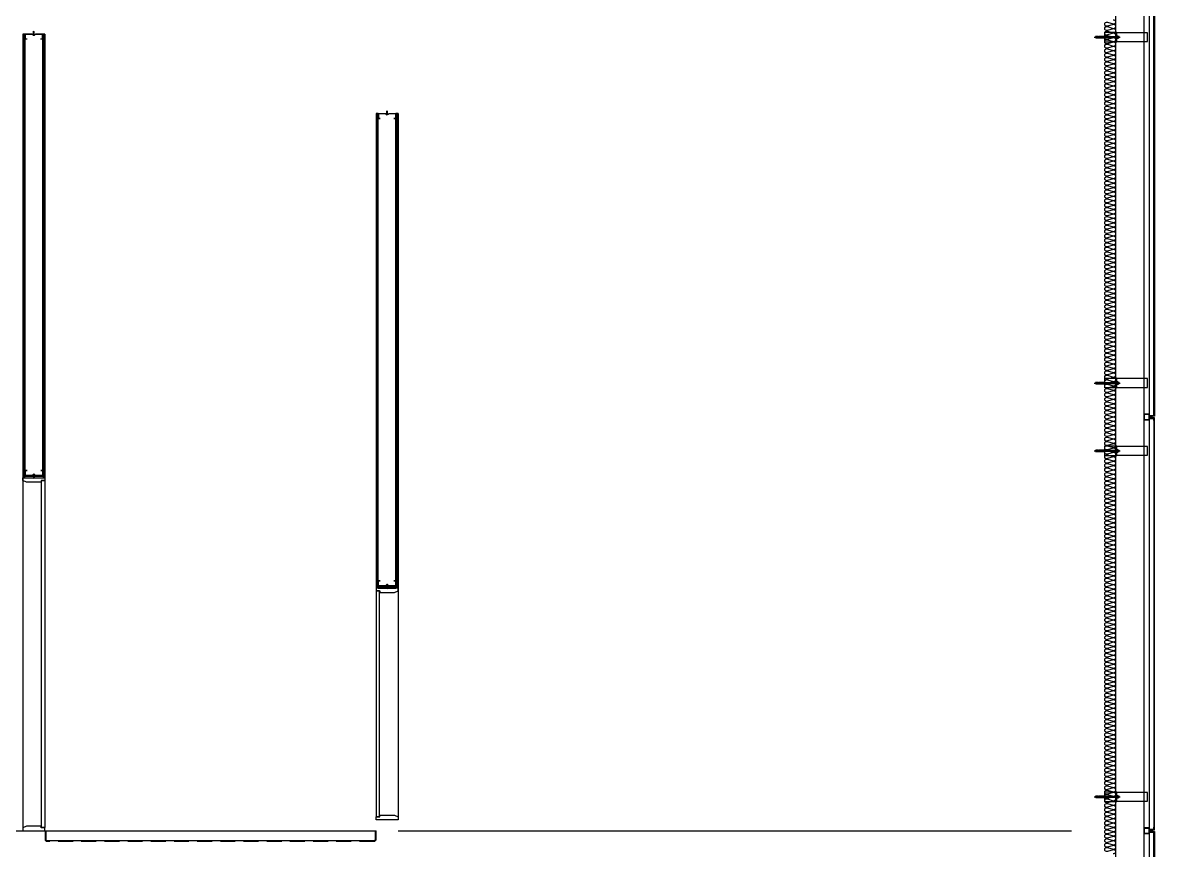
# Model space of a CAD drawing. Header units: millimetres. Extents: x 17311 to 801382, y -242618 to -104888.
# Drawn here: x 781159 to 791411, y -183907 to -176405 of the extents above; entities that cross this region are included whole.
import ezdxf

# ---------------------------------------------------------------- set-up
doc = ezdxf.new("R2010")
doc.units = ezdxf.units.MM
doc.header["$LTSCALE"] = 250
doc.linetypes.add('HID', pattern=[2.8, 1.8, -1])
for name, color, linetype in [('8입면선', 8, 'Continuous'), ('A-DOOR', 4, 'Continuous'), ('A-ELE8', 8, 'Continuous'), ('A-ETC-8', 8, 'Continuous'), ('A-FIN', 6, 'Continuous'), ('A-FIN-8', 8, 'Continuous'), ('A-WALL-D', 7, 'Continuous'), ('A-WP', 1, 'HID'), ('GAGAM-DT', 7, 'Continuous'), ('ISL', 251, 'Continuous'), ('입면', 7, 'Continuous')]:
    doc.layers.add(name, color=color, linetype=linetype)

# ---------------------------------------------------------------- blocks, each defined once
blk = doc.blocks.new('A$C632c858f')
at = {"layer": 'A-ETC-8'}
blk.add_arc((-3, 0), 24, 341.8248, 18.1752, dxfattribs=at)
blk.add_ellipse((34, 0), major_axis=(7.59, 0), ratio=0.987937, dxfattribs=at)
blk = doc.blocks.new('A$Cae507117')
at = {"layer": 'A-ETC-8'}
for points in [[(-50, 0), (-50, -50), (0, -50), (0, 0)], [(-46.8, -3.2), (-46.8, -46.8), (-3.2, -46.8), (-3.2, -3.2)]]:
    blk.add_lwpolyline(points, close=True, dxfattribs=at)
blk = doc.blocks.new('*U132')
at = {"layer": '8입면선', "color": 8}
for p, q in [((10, 0), (10, 4020)), ((190, 0), (190, 4020)), ((190, 10), (10, 10))]:
    blk.add_line(p, q, dxfattribs=at)
at = {"layer": 'A-WALL-D'}
for p, q in [((0, 4020), (0, 0)), ((20, 4020), (0, 4020)), ((20, 10), (20, 4020)), ((180, 10), (180, 4020)), ((200, 4020), (180, 4020)), ((200, 4020), (200, 0)), ((20, 0), (0, 0)), ((180, 20), (20, 20)), ((20, 0), (180, 0)), ((200, 0), (180, 0))]:
    blk.add_line(p, q, dxfattribs=at)
at = {"layer": 'GAGAM-DT', "color": 8}
for p, q in [((105, 4014), (95, 4014)), ((95, 4014), (95, 4011)), ((103, 4009), (96, 4009)), ((97, 4014), (97, 4046)), ((102, 4040), (97, 4046)), ((97, 4014), (97, 4009)), ((102, 4014), (102, 4040)), ((102, 4014), (102, 4009)), ((105, 4014), (105, 4011)), ((95, 26), (95, 29)), ((105, 26), (95, 26)), ((104, 31), (97, 31)), ((98, 26), (98, 31)), ((98, 26), (98, -6)), ((103, 26), (103, 31)), ((103, 26), (103, 0)), ((105, 26), (105, 29)), ((103, 0), (98, -6))]:
    blk.add_line(p, q, dxfattribs=at)
for centre, start, end in [((96, 4011), 180, 270), ((103, 4011), 270, 0), ((97, 29), 90, 180), ((104, 29), 0, 90)]:
    blk.add_arc(centre, 1.51, start, end, dxfattribs=at)
at = {"layer": '입면', "color": 6}
for p, q in [((20, 3975), (20, 4020)), ((20, 4020), (85, 4020)), ((84, 4019), (21, 4019)), ((21, 4019), (21, 3976)), ((89, 4013), (84, 4019)), ((85, 4020), (90, 4014)), ((110, 4013), (89, 4013)), ((90, 4014), (109, 4014)), ((109, 4014), (114, 4020)), ((115, 4019), (110, 4013)), ((114, 4020), (180, 4020)), ((178, 4019), (115, 4019)), ((178, 3976), (178, 4019)), ((180, 4020), (180, 3975)), ((37, 3975), (20, 3975)), ((21, 3976), (37, 3976)), ((37, 3976), (37, 3975)), ((162, 3975), (162, 3976)), ((162, 3976), (178, 3976)), ((180, 3975), (162, 3975)), ((38, 65), (20, 65)), ((20, 65), (20, 20)), ((20, 20), (85, 20)), ((21, 21), (21, 64)), ((21, 64), (38, 64)), ((85, 21), (21, 21)), ((38, 64), (38, 65)), ((90, 27), (85, 21)), ((85, 20), (90, 26)), ((110, 27), (90, 27)), ((90, 26), (110, 26)), ((115, 21), (110, 27)), ((110, 26), (115, 20)), ((179, 21), (115, 21)), ((115, 20), (180, 20)), ((180, 65), (162, 65)), ((162, 65), (162, 64)), ((162, 64), (179, 64)), ((179, 64), (179, 21)), ((180, 20), (180, 65))]:
    blk.add_line(p, q, dxfattribs=at)
blk = doc.blocks.new('*U142')
at = {"layer": '8입면선', "color": 8}
for p, q in [((10, 0), (10, 4300)), ((190, 0), (190, 4300)), ((190, 10), (10, 10))]:
    blk.add_line(p, q, dxfattribs=at)
at = {"layer": 'A-WALL-D'}
for p, q in [((0, 4300), (0, 0)), ((20, 4300), (0, 4300)), ((20, 10), (20, 4300)), ((180, 10), (180, 4300)), ((200, 4300), (180, 4300)), ((200, 4300), (200, 0)), ((20, 0), (0, 0)), ((180, 20), (20, 20)), ((20, 0), (180, 0)), ((200, 0), (180, 0))]:
    blk.add_line(p, q, dxfattribs=at)
at = {"layer": 'GAGAM-DT', "color": 8}
for p, q in [((97, 4294), (97, 4326)), ((102, 4320), (97, 4326)), ((102, 4294), (102, 4320)), ((105, 4294), (95, 4294)), ((95, 4294), (95, 4291)), ((103, 4289), (96, 4289)), ((97, 4294), (97, 4289)), ((102, 4294), (102, 4289)), ((105, 4294), (105, 4291)), ((95, 26), (95, 29)), ((105, 26), (95, 26)), ((104, 31), (97, 31)), ((98, 26), (98, 31)), ((98, 26), (98, -6)), ((103, 26), (103, 31)), ((103, 26), (103, 0)), ((105, 26), (105, 29)), ((103, 0), (98, -6))]:
    blk.add_line(p, q, dxfattribs=at)
for centre, start, end in [((96, 4291), 180, 270), ((103, 4291), 270, 0), ((97, 29), 90, 180), ((104, 29), 0, 90)]:
    blk.add_arc(centre, 1.51, start, end, dxfattribs=at)
at = {"layer": '입면', "color": 6}
for p, q in [((20, 4255), (20, 4300)), ((20, 4300), (85, 4300)), ((37, 4255), (20, 4255)), ((84, 4299), (21, 4299)), ((21, 4299), (21, 4256)), ((21, 4256), (37, 4256)), ((37, 4256), (37, 4255)), ((89, 4293), (84, 4299)), ((85, 4300), (90, 4294)), ((110, 4293), (89, 4293)), ((90, 4294), (109, 4294)), ((109, 4294), (114, 4300)), ((115, 4299), (110, 4293)), ((114, 4300), (180, 4300)), ((178, 4299), (115, 4299)), ((162, 4255), (162, 4256)), ((162, 4256), (178, 4256)), ((180, 4255), (162, 4255)), ((178, 4256), (178, 4299)), ((180, 4300), (180, 4255)), ((38, 65), (20, 65)), ((20, 65), (20, 20)), ((20, 20), (85, 20)), ((21, 21), (21, 64)), ((21, 64), (38, 64)), ((85, 21), (21, 21)), ((38, 64), (38, 65)), ((90, 27), (85, 21)), ((85, 20), (90, 26)), ((110, 27), (90, 27)), ((90, 26), (110, 26)), ((115, 21), (110, 27)), ((110, 26), (115, 20)), ((179, 21), (115, 21)), ((115, 20), (180, 20)), ((180, 65), (162, 65)), ((162, 65), (162, 64)), ((162, 64), (179, 64)), ((179, 64), (179, 21)), ((180, 20), (180, 65))]:
    blk.add_line(p, q, dxfattribs=at)
blk = doc.blocks.new('너트 M12')
for p, q in [((-9, 0), (9, 0)), ((-10, -9), (-10, -1)), ((9, -10), (-9, -10)), ((0, -8), (0, -1)), ((10, -1), (10, -9))]:
    blk.add_line(p, q)
for centre, start, end in [((-9, -1), 90, 180), ((-9, -9), 180, 270), ((9, -1), 0, 90), ((9, -9), 270, 0)]:
    blk.add_arc(centre, 0.5, start, end)
at = {"extrusion": (0, 0, -1)}
for centre, major_axis, ratio, start_param, end_param in [((-5, -1), (-4.75, 0.31), 0.185359, -0.024388, 3.141593), ((5, -1), (4.75, 0.31), 0.185108, 3.141593, 6.30754), ((-5, -9), (4.75, 0.31), 0.187111, 0, 3.166211), ((5, -9), (-4.75, 0.31), 0.185991, 3.117121, 6.283185)]:
    blk.add_ellipse(centre, major_axis=major_axis, ratio=ratio, start_param=start_param, end_param=end_param, dxfattribs=at)
blk = doc.blocks.new('A$C5ebcaad0')
at = {"layer": 'A-ETC-8'}
for p, q in [((-449, -225), (-214, -225)), ((-439, -220), (-439, -229)), ((-437, -219), (-437, -219)), ((-426, -220), (-437, -219)), ((-437, -231), (-426, -229)), ((-437, -231), (-437, -231)), ((-432, -220), (-432, -221)), ((-432, -229), (-432, -230)), ((-416, -219), (-431, -219)), ((-431, -222), (-429, -223)), ((-431, -228), (-429, -227)), ((-431, -231), (-416, -231)), ((-421, -224), (-428, -224)), ((-421, -226), (-428, -226)), ((-426, -220), (-412, -220)), ((-426, -229), (-412, -229)), ((-421, -223), (-421, -223)), ((-421, -227), (-421, -227)), ((-417, -227), (-417, -223)), ((-416, -219), (-413, -219)), ((-416, -231), (-413, -231)), ((-413, -219), (-413, -231)), ((-412, -231), (-412, -219)), ((-409, -219), (-412, -219)), ((-412, -231), (-409, -231)), ((-409, -231), (-409, -219)), ((-355, -219), (-409, -219)), ((-409, -231), (-355, -231)), ((-355, -219), (-246, -219)), ((-246, -231), (-355, -231)), ((-234, -219), (-226, -219)), ((-234, -220), (-224, -220)), ((-234, -229), (-224, -229)), ((-234, -231), (-226, -231)), ((-226, -231), (-226, -219)), ((-224, -220), (-226, -219)), ((-224, -229), (-226, -231)), ((-224, -229), (-224, -220))]:
    blk.add_line(p, q, dxfattribs=at)
for points in [[(-255, -180), (-255, -269), (-355, -269), (-355, -180)], [(34, -185), (-252, -185), (-252, -265), (34, -265)], [(-252, -265), (-246, -265), (-246, -185), (-252, -185)], [(-246, -210), (-246, -240), (-244, -240), (-244, -210)]]:
    blk.add_lwpolyline(points, close=True, dxfattribs=at)
blk.add_lwpolyline([(-252, -177), (-252, -272, -0.414214), (-253, -273), (-255, -273), (-255, -176), (-253, -176, -0.414214)], format="xyb", close=True, dxfattribs=at)
for centre, radius, start, end in [((-437, -220), 1.5, 90, 180), ((-437, -229), 1.5, 180, 270), ((-431, -220), 1, 90, 180), ((-431, -221), 1, 180, 236.3099), ((-431, -229), 1, 123.6901, 180), ((-431, -230), 1, 180, 270), ((-428, -221), 3, 236.3099, 270), ((-428, -229), 3, 90, 123.6901), ((-419, -223), 2, 90, 180), ((-421, -223), 0.5, 270, 0), ((-421, -227), 0.5, 0, 90), ((-419, -227), 2, 180, 270), ((-419, -223), 2, 0, 90), ((-419, -227), 2, 270, 0)]:
    blk.add_arc(centre, radius, start, end, dxfattribs=at)
at = {"layer": 'A-ETC-8', "xscale": -1, "rotation": 90}
blk.add_blockref('너트 M12', (-244, -225), dxfattribs=at)

msp = doc.modelspace()

# ---------------------------------------------------------------- linework, layer by layer
at = {"layer": 'A-DOOR', "linetype": 'Continuous'}
for points in [[(781360.7, -180554.5), (781327.7, -180554.5), (781327.7, -180569.5), (781193.7, -180569.5), (781160.7, -180554.5), (781160.7, -180529.5), (781360.7, -180529.5)], [(781360.7, -183699.5), (781330.7, -183699.5), (781330.7, -180554.5), (781360.7, -180554.5)], [(784360.7, -181554.5), (784393.7, -181554.5), (784393.7, -181569.5), (784527.7, -181569.5), (784560.7, -181554.5), (784560.7, -181529.5), (784360.7, -181529.5)], [(784360.7, -183599.5), (784390.7, -183599.5), (784390.7, -181554.5), (784360.7, -181554.5)], [(784360.7, -183604.5), (784393.7, -183604.5), (784393.7, -183589.5), (784527.7, -183589.5), (784560.7, -183604.5), (784560.7, -183629.5), (784360.7, -183629.5)], [(781360.7, -183704.5), (781327.7, -183704.5), (781327.7, -183689.5), (781193.7, -183689.5), (781160.7, -183704.5), (781160.7, -183729.5), (781360.7, -183729.5)]]:
    msp.add_lwpolyline(points, close=True, dxfattribs=at)
at = {"layer": 'A-ELE8'}
for points in [[(781160.7, -180529.5), (781160.7, -183729.5)], [(784560.7, -181529.5), (784560.7, -183629.5)]]:
    msp.add_lwpolyline(points, dxfattribs=at)
at = {"layer": 'A-ETC-8'}
for p, q in [((791315.7, -154461.7), (791315.7, -200799.5)), ((791365.7, -200799.5), (791365.7, -154461.7))]:
    msp.add_line(p, q, dxfattribs=at)
for points in [[(791402.7, -179968), (791367.7, -179968), (791367.7, -179979), (791365.7, -179979), (791365.7, -179966), (791401, -179966, -0.2265409), (791404.7, -179962.3), (791404.7, -179947.6), (791406.7, -179947.6), (791406.7, -179964, 0.4142136)], [(791402.7, -179991), (791367.7, -179991), (791367.7, -179980), (791365.7, -179980), (791365.7, -179993), (791401, -179993, 0.2265409), (791404.7, -179996.6), (791404.7, -180011.3), (791406.7, -180011.3), (791406.7, -179995, -0.4142136)], [(791402.7, -183718), (791367.7, -183718), (791367.7, -183729), (791365.7, -183729), (791365.7, -183716), (791401, -183716, -0.2265409), (791404.7, -183712.3), (791404.7, -183697.6), (791406.7, -183697.6), (791406.7, -183714, 0.4142136)], [(791402.7, -183741), (791367.7, -183741), (791367.7, -183730), (791365.7, -183730), (791365.7, -183743), (791401, -183743, 0.2265409), (791404.7, -183746.6), (791404.7, -183761.3), (791406.7, -183761.3), (791406.7, -183745, -0.4142136)]]:
    msp.add_lwpolyline(points, format="xyb", close=True, dxfattribs=at)
at = {"layer": 'A-FIN'}
for p, q in [((715560.7, -183729.5), (781160.7, -183729.5)), ((781360.7, -183729.5), (784360.7, -183729.5)), ((784560.7, -183729.5), (790660.7, -183729.5))]:
    msp.add_line(p, q, dxfattribs=at)
for points in [[(791369.7, -176241), (791369.7, -176237), (791410.7, -176237), (791410.7, -179972), (791369.7, -179972), (791369.7, -179968), (791406.7, -179968), (791406.7, -176241), (791369.7, -176241)], [(791369.7, -183718), (791369.7, -183722), (791410.7, -183722), (791410.7, -179987), (791369.7, -179987), (791369.7, -179991), (791406.7, -179991), (791406.7, -183718), (791369.7, -183718)], [(791369.7, -183741), (791369.7, -183737), (791410.7, -183737), (791410.7, -186722), (791369.7, -186722), (791369.7, -186718), (791406.7, -186718), (791406.7, -183741), (791369.7, -183741)]]:
    msp.add_lwpolyline(points, close=True, dxfattribs=at)
at = {"layer": 'A-FIN-8'}
for p, q in [((781368.7, -183729.5), (781368.7, -183811.3)), ((781378.9, -183821.5), (781368.7, -183811.3)), ((784342.4, -183821.5), (784352.7, -183811.3)), ((784352.7, -183729.5), (784352.7, -183811.3)), ((784352.7, -183729.5), (784352.7, -183811.3)), ((784342.4, -183821.5), (781378.9, -183821.5))]:
    msp.add_line(p, q, dxfattribs=at)
at = {"layer": 'A-WP', "ltscale": 0.3}
for p, q in [((781363.7, -183729.5), (781363.7, -183814.3)), ((784357.7, -183729.5), (784357.7, -183814.3)), ((781375.8, -183826.5), (781363.7, -183814.3)), ((784345.5, -183826.5), (781375.8, -183826.5)), ((784345.5, -183826.5), (784357.7, -183814.3))]:
    msp.add_line(p, q, dxfattribs=at)
at = {"layer": 'ISL'}
msp.add_line((791060.7, -202579.5), (791060.7, -154479.5), dxfattribs=at)
msp.add_lwpolyline([(791036.4, -183937.1, 1.3725934), (791036.4, -183901.8), (790984.9, -183917.1, -0.5092668), (790960.7, -183899.5, -0.5092668), (790984.9, -183881.8), (791036.4, -183897.1, 1.3725934), (791036.4, -183861.8), (790984.9, -183877.1, -0.5092668), (790960.7, -183859.5, -0.5092668), (790984.9, -183841.8), (791036.4, -183857.1, 1.3725934), (791036.4, -183821.8), (790984.9, -183837.1, -0.5092668), (790960.7, -183819.5, -0.5092668), (790984.9, -183801.8), (791036.4, -183817.1, 1.3725934), (791036.4, -183781.8), (790984.9, -183797.1, -0.5092668), (790960.7, -183779.5, -0.5092668), (790984.9, -183761.8), (791036.4, -183777.1, 1.3725934), (791036.4, -183741.8), (790984.9, -183757.1, -0.5092668), (790960.7, -183739.5, -0.5092668), (790984.9, -183721.8), (791036.4, -183737.1, 1.3725934), (791036.4, -183701.8), (790984.9, -183717.1, -0.5092668), (790960.7, -183699.5, -0.5092668), (790984.9, -183681.8), (791036.4, -183697.1, 1.3725934), (791036.4, -183661.8), (790984.9, -183677.1, -0.5092668), (790960.7, -183659.5, -0.5092668), (790984.9, -183641.8), (791036.4, -183657.1, 1.3725934), (791036.4, -183621.8), (790984.9, -183637.1, -0.5092668), (790960.7, -183619.5, -0.5092668), (790984.9, -183601.8), (791036.4, -183617.1, 1.3725934), (791036.4, -183581.8), (790984.9, -183597.1, -0.5092668), (790960.7, -183579.5, -0.5092668), (790984.9, -183561.8), (791036.4, -183577.1, 1.3725934), (791036.4, -183541.8), (790984.9, -183557.1, -0.5092668), (790960.7, -183539.5, -0.5092668), (790984.9, -183521.8), (791036.4, -183537.1, 1.3725934), (791036.4, -183501.8), (790984.9, -183517.1, -0.5092668), (790960.7, -183499.5, -0.5092668), (790984.9, -183481.8), (791036.4, -183497.1, 1.3725934), (791036.4, -183461.8), (790984.9, -183477.1, -0.5092668), (790960.7, -183459.5, -0.5092668), (790984.9, -183441.8), (791036.4, -183457.1, 1.3725934), (791036.4, -183421.8), (790984.9, -183437.1, -0.5092668), (790960.7, -183419.5, -0.5092668), (790984.9, -183401.8), (791036.4, -183417.1, 1.3725934), (791036.4, -183381.8), (790984.9, -183397.1, -0.5092668), (790960.7, -183379.5, -0.5092668), (790984.9, -183361.8), (791036.4, -183377.1, 1.3725934), (791036.4, -183341.8), (790984.9, -183357.1, -0.5092668), (790960.7, -183339.5, -0.5092668), (790984.9, -183321.8), (791036.4, -183337.1, 1.3725934), (791036.4, -183301.8), (790984.9, -183317.1, -0.5092668), (790960.7, -183299.5, -0.5092668), (790984.9, -183281.8), (791036.4, -183297.1, 1.3725934), (791036.4, -183261.8), (790984.9, -183277.1, -0.5092668), (790960.7, -183259.5, -0.5092668), (790984.9, -183241.8), (791036.4, -183257.1, 1.3725934), (791036.4, -183221.8), (790984.9, -183237.1, -0.5092668), (790960.7, -183219.5, -0.5092668), (790984.9, -183201.8), (791036.4, -183217.1, 1.3725934), (791036.4, -183181.8), (790984.9, -183197.1, -0.5092668), (790960.7, -183179.5, -0.5092668), (790984.9, -183161.8), (791036.4, -183177.1, 1.3725934), (791036.4, -183141.8), (790984.9, -183157.1, -0.5092668), (790960.7, -183139.5, -0.5092668), (790984.9, -183121.8), (791036.4, -183137.1, 1.3725934), (791036.4, -183101.8), (790984.9, -183117.1, -0.5092668), (790960.7, -183099.5, -0.5092668), (790984.9, -183081.8), (791036.4, -183097.1, 1.3725934), (791036.4, -183061.8), (790984.9, -183077.1, -0.5092668), (790960.7, -183059.5, -0.5092668), (790984.9, -183041.8), (791036.4, -183057.1, 1.3725934), (791036.4, -183021.8), (790984.9, -183037.1, -0.5092668), (790960.7, -183019.5, -0.5092668), (790984.9, -183001.8), (791036.4, -183017.1, 1.3725934), (791036.4, -182981.8), (790984.9, -182997.1, -0.5092668), (790960.7, -182979.5, -0.5092668), (790984.9, -182961.8), (791036.4, -182977.1, 1.3725934), (791036.4, -182941.8), (790984.9, -182957.1, -0.5092668), (790960.7, -182939.5, -0.5092668), (790984.9, -182921.8), (791036.4, -182937.1, 1.3725934), (791036.4, -182901.8), (790984.9, -182917.1, -0.5092668), (790960.7, -182899.5, -0.5092668), (790984.9, -182881.8), (791036.4, -182897.1, 1.3725934), (791036.4, -182861.8), (790984.9, -182877.1, -0.5092668), (790960.7, -182859.5, -0.5092668), (790984.9, -182841.8), (791036.4, -182857.1, 1.3725934), (791036.4, -182821.8), (790984.9, -182837.1, -0.5092668), (790960.7, -182819.5, -0.5092668), (790984.9, -182801.8), (791036.4, -182817.1, 1.3725934), (791036.4, -182781.8), (790984.9, -182797.1, -0.5092668), (790960.7, -182779.5, -0.5092668), (790984.9, -182761.8), (791036.4, -182777.1, 1.3725934), (791036.4, -182741.8), (790984.9, -182757.1, -0.5092668), (790960.7, -182739.5, -0.5092668), (790984.9, -182721.8), (791036.4, -182737.1, 1.3725934), (791036.4, -182701.8), (790984.9, -182717.1, -0.5092668), (790960.7, -182699.5, -0.5092668), (790984.9, -182681.8), (791036.4, -182697.1, 1.3725934), (791036.4, -182661.8), (790984.9, -182677.1, -0.5092668), (790960.7, -182659.5, -0.5092668), (790984.9, -182641.8), (791036.4, -182657.1, 1.3725934), (791036.4, -182621.8), (790984.9, -182637.1, -0.5092668), (790960.7, -182619.5, -0.5092668), (790984.9, -182601.8), (791036.4, -182617.1, 1.3725934), (791036.4, -182581.8), (790984.9, -182597.1, -0.5092668), (790960.7, -182579.5, -0.5092668), (790984.9, -182561.8), (791036.4, -182577.1, 1.3725934), (791036.4, -182541.8), (790984.9, -182557.1, -0.5092668), (790960.7, -182539.5, -0.5092668), (790984.9, -182521.8), (791036.4, -182537.1, 1.3725934), (791036.4, -182501.8), (790984.9, -182517.1, -0.5092668), (790960.7, -182499.5, -0.5092668), (790984.9, -182481.8), (791036.4, -182497.1, 1.3725934), (791036.4, -182461.8), (790984.9, -182477.1, -0.5092668), (790960.7, -182459.5, -0.5092668), (790984.9, -182441.8), (791036.4, -182457.1, 1.3725934), (791036.4, -182421.8), (790984.9, -182437.1, -0.5092668), (790960.7, -182419.5, -0.5092668), (790984.9, -182401.8), (791036.4, -182417.1, 1.3725934), (791036.4, -182381.8), (790984.9, -182397.1, -0.5092668), (790960.7, -182379.5, -0.5092668), (790984.9, -182361.8), (791036.4, -182377.1, 1.3725934), (791036.4, -182341.8), (790984.9, -182357.1, -0.5092668), (790960.7, -182339.5, -0.5092668), (790984.9, -182321.8), (791036.4, -182337.1, 1.3725934), (791036.4, -182301.8), (790984.9, -182317.1, -0.5092668), (790960.7, -182299.5, -0.5092668), (790984.9, -182281.8), (791036.4, -182297.1, 1.3725934), (791036.4, -182261.8), (790984.9, -182277.1, -0.5092668), (790960.7, -182259.5, -0.5092668), (790984.9, -182241.8), (791036.4, -182257.1, 1.3725934), (791036.4, -182221.8), (790984.9, -182237.1, -0.5092668), (790960.7, -182219.5, -0.5092668), (790984.9, -182201.8), (791036.4, -182217.1, 1.3725934), (791036.4, -182181.8), (790984.9, -182197.1, -0.5092668), (790960.7, -182179.5, -0.5092668), (790984.9, -182161.8), (791036.4, -182177.1, 1.3725934), (791036.4, -182141.8), (790984.9, -182157.1, -0.5092668), (790960.7, -182139.5, -0.5092668), (790984.9, -182121.8), (791036.4, -182137.1, 1.3725934), (791036.4, -182101.8), (790984.9, -182117.1, -0.5092668), (790960.7, -182099.5, -0.5092668), (790984.9, -182081.8), (791036.4, -182097.1, 1.3725934), (791036.4, -182061.8), (790984.9, -182077.1, -0.5092668), (790960.7, -182059.5, -0.5092668), (790984.9, -182041.8), (791036.4, -182057.1, 1.3725934), (791036.4, -182021.8), (790984.9, -182037.1, -0.5092668), (790960.7, -182019.5, -0.5092668), (790984.9, -182001.8), (791036.4, -182017.1, 1.3725934), (791036.4, -181981.8), (790984.9, -181997.1, -0.5092668), (790960.7, -181979.5, -0.5092668), (790984.9, -181961.8), (791036.4, -181977.1, 1.3725934), (791036.4, -181941.8), (790984.9, -181957.1, -0.5092668), (790960.7, -181939.5, -0.5092668), (790984.9, -181921.8), (791036.4, -181937.1, 1.3725934), (791036.4, -181901.8), (790984.9, -181917.1, -0.5092668), (790960.7, -181899.5, -0.5092668), (790984.9, -181881.8), (791036.4, -181897.1, 1.3725934), (791036.4, -181861.8), (790984.9, -181877.1, -0.5092668), (790960.7, -181859.5, -0.5092668), (790984.9, -181841.8), (791036.4, -181857.1, 1.3725934), (791036.4, -181821.8), (790984.9, -181837.1, -0.5092668), (790960.7, -181819.5, -0.5092668), (790984.9, -181801.8), (791036.4, -181817.1, 1.3725934), (791036.4, -181781.8), (790984.9, -181797.1, -0.5092668), (790960.7, -181779.5, -0.5092668), (790984.9, -181761.8), (791036.4, -181777.1, 1.3725934), (791036.4, -181741.8), (790984.9, -181757.1, -0.5092668), (790960.7, -181739.5, -0.5092668), (790984.9, -181721.8), (791036.4, -181737.1, 1.3725934), (791036.4, -181701.8), (790984.9, -181717.1, -0.5092668), (790960.7, -181699.5, -0.5092668), (790984.9, -181681.8), (791036.4, -181697.1, 1.3725934), (791036.4, -181661.8), (790984.9, -181677.1, -0.5092668), (790960.7, -181659.5, -0.5092668), (790984.9, -181641.8), (791036.4, -181657.1, 1.3725934), (791036.4, -181621.8), (790984.9, -181637.1, -0.5092668), (790960.7, -181619.5, -0.5092668), (790984.9, -181601.8), (791036.4, -181617.1, 1.3725934), (791036.4, -181581.8), (790984.9, -181597.1, -0.5092668), (790960.7, -181579.5, -0.5092668), (790984.9, -181561.8), (791036.4, -181577.1, 1.3725934), (791036.4, -181541.8), (790984.9, -181557.1, -0.5092668), (790960.7, -181539.5, -0.5092668), (790984.9, -181521.8), (791036.4, -181537.1, 1.3725934), (791036.4, -181501.8), (790984.9, -181517.1, -0.5092668), (790960.7, -181499.5, -0.5092668), (790984.9, -181481.8), (791036.4, -181497.1, 1.3725934), (791036.4, -181461.8), (790984.9, -181477.1, -0.5092668), (790960.7, -181459.5, -0.5092668), (790984.9, -181441.8), (791036.4, -181457.1, 1.3725934), (791036.4, -181421.8), (790984.9, -181437.1, -0.5092668), (790960.7, -181419.5, -0.5092668), (790984.9, -181401.8), (791036.4, -181417.1, 1.3725934), (791036.4, -181381.8), (790984.9, -181397.1, -0.5092668), (790960.7, -181379.5, -0.5092668), (790984.9, -181361.8), (791036.4, -181377.1, 1.3725934), (791036.4, -181341.8), (790984.9, -181357.1, -0.5092668), (790960.7, -181339.5, -0.5092668), (790984.9, -181321.8), (791036.4, -181337.1, 1.3725934), (791036.4, -181301.8), (790984.9, -181317.1, -0.5092668), (790960.7, -181299.5, -0.5092668), (790984.9, -181281.8), (791036.4, -181297.1, 1.3725934), (791036.4, -181261.8), (790984.9, -181277.1, -0.5092668), (790960.7, -181259.5, -0.5092668), (790984.9, -181241.8), (791036.4, -181257.1, 1.3725934), (791036.4, -181221.8), (790984.9, -181237.1, -0.5092668), (790960.7, -181219.5, -0.5092668), (790984.9, -181201.8), (791036.4, -181217.1, 1.3725934), (791036.4, -181181.8), (790984.9, -181197.1, -0.5092668), (790960.7, -181179.5, -0.5092668), (790984.9, -181161.8), (791036.4, -181177.1, 1.3725934), (791036.4, -181141.8), (790984.9, -181157.1, -0.5092668), (790960.7, -181139.5, -0.5092668), (790984.9, -181121.8), (791036.4, -181137.1, 1.3725934), (791036.4, -181101.8), (790984.9, -181117.1, -0.5092668), (790960.7, -181099.5, -0.5092668), (790984.9, -181081.8), (791036.4, -181097.1, 1.3725934), (791036.4, -181061.8), (790984.9, -181077.1, -0.5092668), (790960.7, -181059.5, -0.5092668), (790984.9, -181041.8), (791036.4, -181057.1, 1.3725934), (791036.4, -181021.8), (790984.9, -181037.1, -0.5092668), (790960.7, -181019.5, -0.5092668), (790984.9, -181001.8), (791036.4, -181017.1, 1.3725934), (791036.4, -180981.8), (790984.9, -180997.1, -0.5092668), (790960.7, -180979.5, -0.5092668), (790984.9, -180961.8), (791036.4, -180977.1, 1.3725934), (791036.4, -180941.8), (790984.9, -180957.1, -0.5092668), (790960.7, -180939.5, -0.5092668), (790984.9, -180921.8), (791036.4, -180937.1, 1.3725934), (791036.4, -180901.8), (790984.9, -180917.1, -0.5092668), (790960.7, -180899.5, -0.5092668), (790984.9, -180881.8), (791036.4, -180897.1, 1.3725934), (791036.4, -180861.8), (790984.9, -180877.1, -0.5092668), (790960.7, -180859.5, -0.5092668), (790984.9, -180841.8), (791036.4, -180857.1, 1.3725934), (791036.4, -180821.8), (790984.9, -180837.1, -0.5092668), (790960.7, -180819.5, -0.5092668), (790984.9, -180801.8), (791036.4, -180817.1, 1.3725934), (791036.4, -180781.8), (790984.9, -180797.1, -0.5092668), (790960.7, -180779.5, -0.5092668), (790984.9, -180761.8), (791036.4, -180777.1, 1.3725934), (791036.4, -180741.8), (790984.9, -180757.1, -0.5092668), (790960.7, -180739.5, -0.5092668), (790984.9, -180721.8), (791036.4, -180737.1, 1.3725934), (791036.4, -180701.8), (790984.9, -180717.1, -0.5092668), (790960.7, -180699.5, -0.5092668), (790984.9, -180681.8), (791036.4, -180697.1, 1.3725934), (791036.4, -180661.8), (790984.9, -180677.1, -0.5092668), (790960.7, -180659.5, -0.5092668), (790984.9, -180641.8), (791036.4, -180657.1, 1.3725934), (791036.4, -180621.8), (790984.9, -180637.1, -0.5092668), (790960.7, -180619.5, -0.5092668), (790984.9, -180601.8), (791036.4, -180617.1, 1.3725934), (791036.4, -180581.8), (790984.9, -180597.1, -0.5092668), (790960.7, -180579.5, -0.5092668), (790984.9, -180561.8), (791036.4, -180577.1, 1.3725934), (791036.4, -180541.8), (790984.9, -180557.1, -0.5092668), (790960.7, -180539.5, -0.5092668), (790984.9, -180521.8), (791036.4, -180537.1, 1.3725934), (791036.4, -180501.8), (790984.9, -180517.1, -0.5092668), (790960.7, -180499.5, -0.5092668), (790984.9, -180481.8), (791036.4, -180497.1, 1.3725934), (791036.4, -180461.8), (790984.9, -180477.1, -0.5092668), (790960.7, -180459.5, -0.5092668), (790984.9, -180441.8), (791036.4, -180457.1, 1.3725934), (791036.4, -180421.8), (790984.9, -180437.1, -0.5092668), (790960.7, -180419.5, -0.5092668), (790984.9, -180401.8), (791036.4, -180417.1, 1.3725934), (791036.4, -180381.8), (790984.9, -180397.1, -0.5092668), (790960.7, -180379.5, -0.5092668), (790984.9, -180361.8), (791036.4, -180377.1, 1.3725934), (791036.4, -180341.8), (790984.9, -180357.1, -0.5092668), (790960.7, -180339.5, -0.5092668), (790984.9, -180321.8), (791036.4, -180337.1, 1.3725934), (791036.4, -180301.8), (790984.9, -180317.1, -0.5092668), (790960.7, -180299.5, -0.5092668), (790984.9, -180281.8), (791036.4, -180297.1, 1.3725934), (791036.4, -180261.8), (790984.9, -180277.1, -0.5092668), (790960.7, -180259.5, -0.5092668), (790984.9, -180241.8), (791036.4, -180257.1, 1.3725934), (791036.4, -180221.8), (790984.9, -180237.1, -0.5092668), (790960.7, -180219.5, -0.5092668), (790984.9, -180201.8), (791036.4, -180217.1, 1.3725934), (791036.4, -180181.8), (790984.9, -180197.1, -0.5092668), (790960.7, -180179.5, -0.5092668), (790984.9, -180161.8), (791036.4, -180177.1, 1.3725934), (791036.4, -180141.8), (790984.9, -180157.1, -0.5092668), (790960.7, -180139.5, -0.5092668), (790984.9, -180121.8), (791036.4, -180137.1, 1.3725934), (791036.4, -180101.8), (790984.9, -180117.1, -0.5092668), (790960.7, -180099.5, -0.5092668), (790984.9, -180081.8), (791036.4, -180097.1, 1.3725934), (791036.4, -180061.8), (790984.9, -180077.1, -0.5092668), (790960.7, -180059.5, -0.5092668), (790984.9, -180041.8), (791036.4, -180057.1, 1.3725934), (791036.4, -180021.8), (790984.9, -180037.1, -0.5092668), (790960.7, -180019.5, -0.5092668), (790984.9, -180001.8), (791036.4, -180017.1, 1.3725934), (791036.4, -179981.8), (790984.9, -179997.1, -0.5092668), (790960.7, -179979.5, -0.5092668), (790984.9, -179961.8), (791036.4, -179977.1, 1.3725934), (791036.4, -179941.8), (790984.9, -179957.1, -0.5092668), (790960.7, -179939.5, -0.5092668), (790984.9, -179921.8), (791036.4, -179937.1, 1.3725934), (791036.4, -179901.8), (790984.9, -179917.1, -0.5092668), (790960.7, -179899.5, -0.5092668), (790984.9, -179881.8), (791036.4, -179897.1, 1.3725934), (791036.4, -179861.8), (790984.9, -179877.1, -0.5092668), (790960.7, -179859.5, -0.5092668), (790984.9, -179841.8), (791036.4, -179857.1, 1.3725934), (791036.4, -179821.8), (790984.9, -179837.1, -0.5092668), (790960.7, -179819.5, -0.5092668), (790984.9, -179801.8), (791036.4, -179817.1, 1.3725934), (791036.4, -179781.8), (790984.9, -179797.1, -0.5092668), (790960.7, -179779.5, -0.5092668), (790984.9, -179761.8), (791036.4, -179777.1, 1.3725934), (791036.4, -179741.8), (790984.9, -179757.1, -0.5092668), (790960.7, -179739.5, -0.5092668), (790984.9, -179721.8), (791036.4, -179737.1, 1.3725934), (791036.4, -179701.8), (790984.9, -179717.1, -0.5092668), (790960.7, -179699.5, -0.5092668), (790984.9, -179681.8), (791036.4, -179697.1, 1.3725934), (791036.4, -179661.8), (790984.9, -179677.1, -0.5092668), (790960.7, -179659.5, -0.5092668), (790984.9, -179641.8), (791036.4, -179657.1, 1.3725934), (791036.4, -179621.8), (790984.9, -179637.1, -0.5092668), (790960.7, -179619.5, -0.5092668), (790984.9, -179601.8), (791036.4, -179617.1, 1.3725934), (791036.4, -179581.8), (790984.9, -179597.1, -0.5092668), (790960.7, -179579.5, -0.5092668), (790984.9, -179561.8), (791036.4, -179577.1, 1.3725934), (791036.4, -179541.8), (790984.9, -179557.1, -0.5092668), (790960.7, -179539.5, -0.5092668), (790984.9, -179521.8), (791036.4, -179537.1, 1.3725934), (791036.4, -179501.8), (790984.9, -179517.1, -0.5092668), (790960.7, -179499.5, -0.5092668), (790984.9, -179481.8), (791036.4, -179497.1, 1.3725934), (791036.4, -179461.8), (790984.9, -179477.1, -0.5092668), (790960.7, -179459.5, -0.5092668), (790984.9, -179441.8), (791036.4, -179457.1, 1.3725934), (791036.4, -179421.8), (790984.9, -179437.1, -0.5092668), (790960.7, -179419.5, -0.5092668), (790984.9, -179401.8), (791036.4, -179417.1, 1.3725934), (791036.4, -179381.8), (790984.9, -179397.1, -0.5092668), (790960.7, -179379.5, -0.5092668), (790984.9, -179361.8), (791036.4, -179377.1, 1.3725934), (791036.4, -179341.8), (790984.9, -179357.1, -0.5092668), (790960.7, -179339.5, -0.5092668), (790984.9, -179321.8), (791036.4, -179337.1, 1.3725934), (791036.4, -179301.8), (790984.9, -179317.1, -0.5092668), (790960.7, -179299.5, -0.5092668), (790984.9, -179281.8), (791036.4, -179297.1, 1.3725934), (791036.4, -179261.8), (790984.9, -179277.1, -0.5092668), (790960.7, -179259.5, -0.5092668), (790984.9, -179241.8), (791036.4, -179257.1, 1.3725934), (791036.4, -179221.8), (790984.9, -179237.1, -0.5092668), (790960.7, -179219.5, -0.5092668), (790984.9, -179201.8), (791036.4, -179217.1, 1.3725934), (791036.4, -179181.8), (790984.9, -179197.1, -0.5092668), (790960.7, -179179.5, -0.5092668), (790984.9, -179161.8), (791036.4, -179177.1, 1.3725934), (791036.4, -179141.8), (790984.9, -179157.1, -0.5092668), (790960.7, -179139.5, -0.5092668), (790984.9, -179121.8), (791036.4, -179137.1, 1.3725934), (791036.4, -179101.8), (790984.9, -179117.1, -0.5092668), (790960.7, -179099.5, -0.5092668), (790984.9, -179081.8), (791036.4, -179097.1, 1.3725934), (791036.4, -179061.8), (790984.9, -179077.1, -0.5092668), (790960.7, -179059.5, -0.5092668), (790984.9, -179041.8), (791036.4, -179057.1, 1.3725934), (791036.4, -179021.8), (790984.9, -179037.1, -0.5092668), (790960.7, -179019.5, -0.5092668), (790984.9, -179001.8), (791036.4, -179017.1, 1.3725934), (791036.4, -178981.8), (790984.9, -178997.1, -0.5092668), (790960.7, -178979.5, -0.5092668), (790984.9, -178961.8), (791036.4, -178977.1, 1.3725934), (791036.4, -178941.8), (790984.9, -178957.1, -0.5092668), (790960.7, -178939.5, -0.5092668), (790984.9, -178921.8), (791036.4, -178937.1, 1.3725934), (791036.4, -178901.8), (790984.9, -178917.1, -0.5092668), (790960.7, -178899.5, -0.5092668), (790984.9, -178881.8), (791036.4, -178897.1, 1.3725934), (791036.4, -178861.8), (790984.9, -178877.1, -0.5092668), (790960.7, -178859.5, -0.5092668), (790984.9, -178841.8), (791036.4, -178857.1, 1.3725934), (791036.4, -178821.8), (790984.9, -178837.1, -0.5092668), (790960.7, -178819.5, -0.5092668), (790984.9, -178801.8), (791036.4, -178817.1, 1.3725934), (791036.4, -178781.8), (790984.9, -178797.1, -0.5092668), (790960.7, -178779.5, -0.5092668), (790984.9, -178761.8), (791036.4, -178777.1, 1.3725934), (791036.4, -178741.8), (790984.9, -178757.1, -0.5092668), (790960.7, -178739.5, -0.5092668), (790984.9, -178721.8), (791036.4, -178737.1, 1.3725934), (791036.4, -178701.8), (790984.9, -178717.1, -0.5092668), (790960.7, -178699.5, -0.5092668), (790984.9, -178681.8), (791036.4, -178697.1, 1.3725934), (791036.4, -178661.8), (790984.9, -178677.1, -0.5092668), (790960.7, -178659.5, -0.5092668), (790984.9, -178641.8), (791036.4, -178657.1, 1.3725934), (791036.4, -178621.8), (790984.9, -178637.1, -0.5092668), (790960.7, -178619.5, -0.5092668), (790984.9, -178601.8), (791036.4, -178617.1, 1.3725934), (791036.4, -178581.8), (790984.9, -178597.1, -0.5092668), (790960.7, -178579.5, -0.5092668), (790984.9, -178561.8), (791036.4, -178577.1, 1.3725934), (791036.4, -178541.8), (790984.9, -178557.1, -0.5092668), (790960.7, -178539.5, -0.5092668), (790984.9, -178521.8), (791036.4, -178537.1, 1.3725934), (791036.4, -178501.8), (790984.9, -178517.1, -0.5092668), (790960.7, -178499.5, -0.5092668), (790984.9, -178481.8), (791036.4, -178497.1, 1.3725934), (791036.4, -178461.8), (790984.9, -178477.1, -0.5092668), (790960.7, -178459.5, -0.5092668), (790984.9, -178441.8), (791036.4, -178457.1, 1.3725934), (791036.4, -178421.8), (790984.9, -178437.1, -0.5092668), (790960.7, -178419.5, -0.5092668), (790984.9, -178401.8), (791036.4, -178417.1, 1.3725934), (791036.4, -178381.8), (790984.9, -178397.1, -0.5092668), (790960.7, -178379.5, -0.5092668), (790984.9, -178361.8), (791036.4, -178377.1, 1.3725934), (791036.4, -178341.8), (790984.9, -178357.1, -0.5092668), (790960.7, -178339.5, -0.5092668), (790984.9, -178321.8), (791036.4, -178337.1, 1.3725934), (791036.4, -178301.8), (790984.9, -178317.1, -0.5092668), (790960.7, -178299.5, -0.5092668), (790984.9, -178281.8), (791036.4, -178297.1, 1.3725934), (791036.4, -178261.8), (790984.9, -178277.1, -0.5092668), (790960.7, -178259.5, -0.5092668), (790984.9, -178241.8), (791036.4, -178257.1, 1.3725934), (791036.4, -178221.8), (790984.9, -178237.1, -0.5092668), (790960.7, -178219.5, -0.5092668), (790984.9, -178201.8), (791036.4, -178217.1, 1.3725934), (791036.4, -178181.8), (790984.9, -178197.1, -0.5092668), (790960.7, -178179.5, -0.5092668), (790984.9, -178161.8), (791036.4, -178177.1, 1.3725934), (791036.4, -178141.8), (790984.9, -178157.1, -0.5092668), (790960.7, -178139.5, -0.5092668), (790984.9, -178121.8), (791036.4, -178137.1, 1.3725934), (791036.4, -178101.8), (790984.9, -178117.1, -0.5092668), (790960.7, -178099.5, -0.5092668), (790984.9, -178081.8), (791036.4, -178097.1, 1.3725934), (791036.4, -178061.8), (790984.9, -178077.1, -0.5092668), (790960.7, -178059.5, -0.5092668), (790984.9, -178041.8), (791036.4, -178057.1, 1.3725934), (791036.4, -178021.8), (790984.9, -178037.1, -0.5092668), (790960.7, -178019.5, -0.5092668), (790984.9, -178001.8), (791036.4, -178017.1, 1.3725934), (791036.4, -177981.8), (790984.9, -177997.1, -0.5092668), (790960.7, -177979.5, -0.5092668), (790984.9, -177961.8), (791036.4, -177977.1, 1.3725934), (791036.4, -177941.8), (790984.9, -177957.1, -0.5092668), (790960.7, -177939.5, -0.5092668), (790984.9, -177921.8), (791036.4, -177937.1, 1.3725934), (791036.4, -177901.8), (790984.9, -177917.1, -0.5092668), (790960.7, -177899.5, -0.5092668), (790984.9, -177881.8), (791036.4, -177897.1, 1.3725934), (791036.4, -177861.8), (790984.9, -177877.1, -0.5092668), (790960.7, -177859.5, -0.5092668), (790984.9, -177841.8), (791036.4, -177857.1, 1.3725934), (791036.4, -177821.8), (790984.9, -177837.1, -0.5092668), (790960.7, -177819.5, -0.5092668), (790984.9, -177801.8), (791036.4, -177817.1, 1.3725934), (791036.4, -177781.8), (790984.9, -177797.1, -0.5092668), (790960.7, -177779.5, -0.5092668), (790984.9, -177761.8), (791036.4, -177777.1, 1.3725934), (791036.4, -177741.8), (790984.9, -177757.1, -0.5092668), (790960.7, -177739.5, -0.5092668), (790984.9, -177721.8), (791036.4, -177737.1, 1.3725934), (791036.4, -177701.8), (790984.9, -177717.1, -0.5092668), (790960.7, -177699.5, -0.5092668), (790984.9, -177681.8), (791036.4, -177697.1, 1.3725934), (791036.4, -177661.8), (790984.9, -177677.1, -0.5092668), (790960.7, -177659.5, -0.5092668), (790984.9, -177641.8), (791036.4, -177657.1, 1.3725934), (791036.4, -177621.8), (790984.9, -177637.1, -0.5092668), (790960.7, -177619.5, -0.5092668), (790984.9, -177601.8), (791036.4, -177617.1, 1.3725934), (791036.4, -177581.8), (790984.9, -177597.1, -0.5092668), (790960.7, -177579.5, -0.5092668), (790984.9, -177561.8), (791036.4, -177577.1, 1.3725934), (791036.4, -177541.8), (790984.9, -177557.1, -0.5092668), (790960.7, -177539.5, -0.5092668), (790984.9, -177521.8), (791036.4, -177537.1, 1.3725934), (791036.4, -177501.8), (790984.9, -177517.1, -0.5092668), (790960.7, -177499.5, -0.5092668), (790984.9, -177481.8), (791036.4, -177497.1, 1.3725934), (791036.4, -177461.8), (790984.9, -177477.1, -0.5092668), (790960.7, -177459.5, -0.5092668), (790984.9, -177441.8), (791036.4, -177457.1, 1.3725934), (791036.4, -177421.8), (790984.9, -177437.1, -0.5092668), (790960.7, -177419.5, -0.5092668), (790984.9, -177401.8), (791036.4, -177417.1, 1.3725934), (791036.4, -177381.8), (790984.9, -177397.1, -0.5092668), (790960.7, -177379.5, -0.5092668), (790984.9, -177361.8), (791036.4, -177377.1, 1.3725934), (791036.4, -177341.8), (790984.9, -177357.1, -0.5092668), (790960.7, -177339.5, -0.5092668), (790984.9, -177321.8), (791036.4, -177337.1, 1.3725934), (791036.4, -177301.8), (790984.9, -177317.1, -0.5092668), (790960.7, -177299.5, -0.5092668), (790984.9, -177281.8), (791036.4, -177297.1, 1.3725934), (791036.4, -177261.8), (790984.9, -177277.1, -0.5092668), (790960.7, -177259.5, -0.5092668), (790984.9, -177241.8), (791036.4, -177257.1, 1.3725934), (791036.4, -177221.8), (790984.9, -177237.1, -0.5092668), (790960.7, -177219.5, -0.5092668), (790984.9, -177201.8), (791036.4, -177217.1, 1.3725934), (791036.4, -177181.8), (790984.9, -177197.1, -0.5092668), (790960.7, -177179.5, -0.5092668), (790984.9, -177161.8), (791036.4, -177177.1, 1.3725934), (791036.4, -177141.8), (790984.9, -177157.1, -0.5092668), (790960.7, -177139.5, -0.5092668), (790984.9, -177121.8), (791036.4, -177137.1, 1.3725934), (791036.4, -177101.8), (790984.9, -177117.1, -0.5092668), (790960.7, -177099.5, -0.5092668), (790984.9, -177081.8), (791036.4, -177097.1, 1.3725934), (791036.4, -177061.8), (790984.9, -177077.1, -0.5092668), (790960.7, -177059.5, -0.5092668), (790984.9, -177041.8), (791036.4, -177057.1, 1.3725934), (791036.4, -177021.8), (790984.9, -177037.1, -0.5092668), (790960.7, -177019.5, -0.5092668), (790984.9, -177001.8), (791036.4, -177017.1, 1.3725934), (791036.4, -176981.8), (790984.9, -176997.1, -0.5092668), (790960.7, -176979.5, -0.5092668), (790984.9, -176961.8), (791036.4, -176977.1, 1.3725934), (791036.4, -176941.8), (790984.9, -176957.1, -0.5092668), (790960.7, -176939.5, -0.5092668), (790984.9, -176921.8), (791036.4, -176937.1, 1.3725934), (791036.4, -176901.8), (790984.9, -176917.1, -0.5092668), (790960.7, -176899.5, -0.5092668), (790984.9, -176881.8), (791036.4, -176897.1, 1.3725934), (791036.4, -176861.8), (790984.9, -176877.1, -0.5092668), (790960.7, -176859.5, -0.5092668), (790984.9, -176841.8), (791036.4, -176857.1, 1.3725934), (791036.4, -176821.8), (790984.9, -176837.1, -0.5092668), (790960.7, -176819.5, -0.5092668), (790984.9, -176801.8), (791036.4, -176817.1, 1.3725934), (791036.4, -176781.8), (790984.9, -176797.1, -0.5092668), (790960.7, -176779.5, -0.5092668), (790984.9, -176761.8), (791036.4, -176777.1, 1.3725934), (791036.4, -176741.8), (790984.9, -176757.1, -0.5092668), (790960.7, -176739.5, -0.5092668), (790984.9, -176721.8), (791036.4, -176737.1, 1.3725934), (791036.4, -176701.8), (790984.9, -176717.1, -0.5092668), (790960.7, -176699.5, -0.5092668), (790984.9, -176681.8), (791036.4, -176697.1, 1.3725934), (791036.4, -176661.8), (790984.9, -176677.1, -0.5092668), (790960.7, -176659.5, -0.5092668), (790984.9, -176641.8), (791036.4, -176657.1, 1.3725934), (791036.4, -176621.8), (790984.9, -176637.1, -0.5092668), (790960.7, -176619.5, -0.5092668), (790984.9, -176601.8), (791036.4, -176617.1, 1.3725934), (791036.4, -176581.8), (790984.9, -176597.1, -0.5092668), (790960.7, -176579.5, -0.5092668), (790984.9, -176561.8), (791036.4, -176577.1, 1.3725934), (791036.4, -176541.8), (790984.9, -176557.1, -0.5092668), (790960.7, -176539.5, -0.5092668), (790984.9, -176521.8), (791036.4, -176537.1, 1.3725934), (791036.4, -176501.8), (790984.9, -176517.1, -0.5092668), (790960.7, -176499.5, -0.5092668), (790984.9, -176481.8), (791036.4, -176497.1, 1.3725934), (791036.4, -176461.8), (790984.9, -176477.1, -0.5092668), (790960.7, -176459.5, -0.5092668), (790984.9, -176441.8), (791036.4, -176457.1, 1.3725934), (791036.4, -176421.8), (790984.9, -176437.1, -0.5092668), (790960.7, -176419.5, -0.5092668), (790984.9, -176401.8), (791036.4, -176417.1, 1.3725934), (791036.4, -176381.8)], format="xyb", dxfattribs=at)

# ---------------------------------------------------------------- block references
at = {"layer": 'A-ETC-8'}
for p in [(791315.7, -176312), (791315.7, -179447), (791315.7, -180062), (791315.7, -183197)]:
    msp.add_blockref('A$C5ebcaad0', p, dxfattribs=at)
at = {"layer": 'A-ETC-8', "rotation": 180}
for name, p in [('A$Cae507117', (791315.7, -180004.5)), ('A$Cae507117', (791315.7, -183754.5)), ('A$C632c858f', (791410.7, -183729.5))]:
    msp.add_blockref(name, p, dxfattribs=at)
at = {"layer": 'A-ETC-8', "xscale": -1}
msp.add_blockref('A$C632c858f', (791410.7, -179979.5), dxfattribs=at)
at = {"layer": 'A-WALL-D'}
for name, p in [('*U132', (781160.6, -180529.5)), ('*U142', (784360.6, -181529.5))]:
    msp.add_blockref(name, p, dxfattribs=at)

doc.saveas('drawing.dxf')
